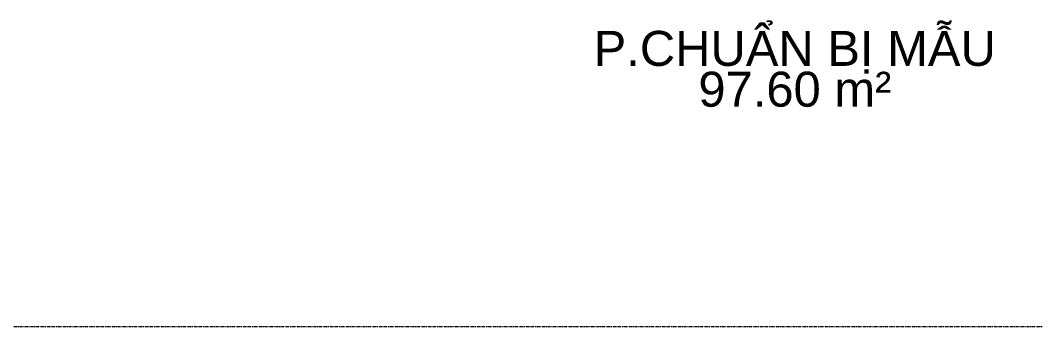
# Model space of a CAD drawing. Header units: millimetres. Extents: x -21807 to 26525, y -2564 to 60640.
# Drawn here: x -12115 to -7969, y 51437 to 52689 of the extents above; entities that cross this region are included whole.
import ezdxf

# ---------------------------------------------------------------- set-up
doc = ezdxf.new("R2010")
doc.units = ezdxf.units.MM
doc.linetypes.add('Grid Line', pattern=[22.225, 12.7, -3.175, 3.175, -3.175])
doc.layers.add('A-AREA-IDEN', color=7, linetype='Continuous', lineweight=9)
doc.layers.add('S-GRID', color=7, linetype='Continuous', lineweight=9)
doc.styles.add('Arial_1', font='arial.ttf', dxfattribs={"height": 143})

msp = doc.modelspace()

# ---------------------------------------------------------------- linework, layer by layer
at = {"layer": 'S-GRID', "linetype": 'Grid Line'}
msp.add_line((18164.9, 51436.9), (-21036.6, 51436.9), dxfattribs=at)

# ---------------------------------------------------------------- texts
at = {"layer": 'A-AREA-IDEN', "char_height": 143, "line_spacing_factor": 0.936439, "style": 'Arial_1'}
for s, insert, width, attachment_point in [('\\pxqc,t9.76923,19.53846,29.30769,39.07692,48.84615,58.61538,68.38462,78.15385,87.92308,97.69231,107.46154,117.23077,127,136.76923,146.53846,156.30769,166.07692,175.84615,185.61538,195.38462,205.15385,214.92308,224.69231,234.46154,244.23077,254,263.76923,273.53846,283.30769,293.07692,302.84615,312.61538;{P.CHUẨN BỊ MẪU}', (-8952.6, 52471), 1622.5, 8), ('\\pxqc,t9.76923,19.53846,29.30769,39.07692,48.84615,58.61538,68.38462,78.15385,87.92308,97.69231,107.46154,117.23077,127,136.76923,146.53846,156.30769,166.07692,175.84615,185.61538,195.38462,205.15385,214.92308,224.69231,234.46154,244.23077,254,263.76923,273.53846,283.30769,293.07692,302.84615,312.61538;{97.60 m²}', (-8952, 52406.3), 785.4, 5)]:
    msp.add_mtext(s, dxfattribs=dict(at, insert=insert, width=width, attachment_point=attachment_point))

doc.saveas('drawing.dxf')
